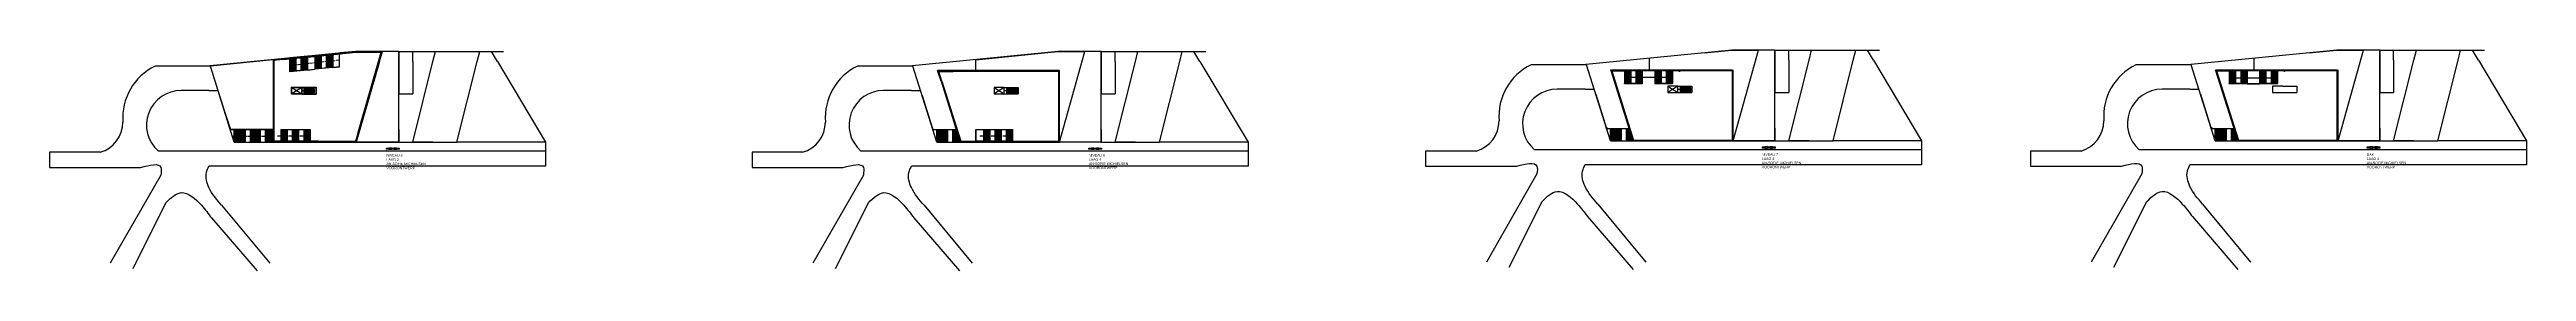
# Model space of a CAD drawing. Header units: millimetres. Extents: x -5657 to 14604, y -1609 to 1885.
# Drawn here: x 4816 to 14604, y 968 to 1843 of the extents above; entities that cross this region are included whole.
import ezdxf

# ---------------------------------------------------------------- set-up
doc = ezdxf.new("R2010")
doc.units = ezdxf.units.MM
doc.linetypes.add('ACAD_ISO02W100', pattern=[15, 12, -3])
for name, color, linetype in [('gelijkvloers', 7, 'Continuous'), ('laag 2.1', 7, 'Continuous'), ('laag 2.2', 7, 'Continuous'), ('laag 3', 7, 'Continuous'), ('laag 4.1', 7, 'Continuous'), ('laag 4.2', 7, 'Continuous')]:
    doc.layers.add(name, color=color, linetype=linetype)
doc.styles.get("Standard").update_dxf_attribs({"font": 'arial.ttf'})

msp = doc.modelspace()

# ---------------------------------------------------------------- hatches: boundary and pattern name
at = {"linetype": 'Continuous', "transparency": 33554539}
h = msp.add_hatch(color=256, dxfattribs=at)
h.dxf.hatch_style = 1
h.paths.add_polyline_path([(6157, 1455), (6147, 1455), (6147, 1450), (6157, 1450)])
h.paths.add_polyline_path([(6177, 1455), (6167, 1455), (6167, 1450), (6177, 1450)])
h.paths.add_polyline_path([(6197, 1455), (6187, 1455), (6187, 1450), (6197, 1450)])
h = msp.add_hatch(color=256, dxfattribs=at)
h.dxf.hatch_style = 1
h.paths.add_polyline_path([(8933, 1455), (8923, 1455), (8923, 1450), (8933, 1450)])
h.paths.add_polyline_path([(8953, 1455), (8943, 1455), (8943, 1450), (8953, 1450)])
h.paths.add_polyline_path([(8973, 1455), (8963, 1455), (8963, 1450), (8973, 1450)])
h = msp.add_hatch(color=256, dxfattribs=at)
h.dxf.hatch_style = 1
h.paths.add_polyline_path([(11595, 1460), (11585, 1460), (11585, 1455), (11595, 1455)])
h.paths.add_polyline_path([(11615, 1460), (11605, 1460), (11605, 1455), (11615, 1455)])
h.paths.add_polyline_path([(11635, 1460), (11625, 1460), (11625, 1455), (11635, 1455)])
h = msp.add_hatch(color=256, dxfattribs=at)
h.dxf.hatch_style = 1
h.paths.add_polyline_path([(13985.1, 1460), (13975.1, 1460), (13975.1, 1455), (13985.1, 1455)])
h.paths.add_polyline_path([(14005.1, 1460), (13995.1, 1460), (13995.1, 1455), (14005.1, 1455)])
h.paths.add_polyline_path([(14025.1, 1460), (14015.1, 1460), (14015.1, 1455), (14025.1, 1455)])
at = {"layer": 'laag 4.1', "linetype": 'Continuous', "transparency": 33554687}
h = msp.add_hatch(color=256, dxfattribs=at)
h.dxf.hatch_style = 1
h.paths.add_polyline_path([(8589, 1673), (8586, 1673), (8586, 1671.8), (8589, 1670)])
at = {"layer": 'laag 4.2', "linetype": 'Continuous', "transparency": 33554687}
h = msp.add_hatch(color=256, dxfattribs=at)
h.dxf.hatch_style = 1
h.paths.add_polyline_path([(10970.2, 1536.7), (10967.2, 1536.7), (10968.2, 1533.7), (10970.2, 1533.7)])
h.paths.add_polyline_path([(11045.5, 1583), (11041.9, 1583), (11073.3, 1483), (11219.6, 1483), (11219.6, 1486.5), (11077, 1486.5), (11075.9, 1486.5)])
h.paths.add_polyline_path([(10989.7, 1760.4), (11219.6, 1760.4), (11219.6, 1763.9), (10988.6, 1763.9), (10984.9, 1763.9), (10985.2, 1762.9), (11041.9, 1583), (11045.5, 1583)])
h.paths.add_polyline_path([(11469.5, 1763.9), (11466, 1763.9), (11219.6, 1763.9), (11219.6, 1760.4), (11466, 1760.4), (11466, 1583), (11469.5, 1583)])
h.paths.add_polyline_path([(11469.5, 1583), (11466, 1583), (11466, 1486.5), (11219.6, 1486.5), (11219.6, 1483), (11466, 1483), (11469.5, 1483)])
h = msp.add_hatch(color=256, dxfattribs=at)
h.dxf.hatch_style = 1
h.paths.add_polyline_path([(13360.3, 1536.7), (13357.3, 1536.7), (13358.3, 1533.7), (13360.3, 1533.7)])
h.paths.add_polyline_path([(13435.6, 1583), (13432, 1583), (13463.4, 1483), (13609.7, 1483), (13609.7, 1486.5), (13467.1, 1486.5), (13466, 1486.5)])
h.paths.add_polyline_path([(13379.8, 1760.4), (13609.7, 1760.4), (13609.7, 1763.9), (13378.7, 1763.9), (13375, 1763.9), (13375.4, 1762.9), (13432, 1583), (13435.6, 1583)])
h.paths.add_polyline_path([(13859.6, 1763.9), (13856.1, 1763.9), (13609.7, 1763.9), (13609.7, 1760.4), (13856.1, 1760.4), (13856.1, 1583), (13859.6, 1583)])
h.paths.add_polyline_path([(13859.6, 1583), (13856.1, 1583), (13856.1, 1486.5), (13609.7, 1486.5), (13609.7, 1483), (13856.1, 1483), (13859.6, 1483)])

# ---------------------------------------------------------------- linework, layer by layer
at = {"linetype": 'Continuous'}
for p, q in [((5451.6, 1780), (5233, 1780)), ((6026, 1838), (5436, 1780)), ((5546, 1478), (5451.6, 1780)), ((6196, 1838), (6026, 1838)), ((6196, 1478), (6196, 1838)), ((6196, 1838), (6610, 1838)), ((6196, 1478), (6196, 1838)), ((6196, 1838), (6196, 1791)), ((6196, 1838), (6196, 1791)), ((6196, 1791), (6196, 1791)), ((6196, 1791), (6196, 1712)), ((6251, 1798), (6251, 1838)), ((6251, 1798), (6251, 1670)), ((6331, 1798), (6341, 1838)), ((6506, 1798), (6516, 1838)), ((6586, 1798), (6562.2, 1838)), ((8227.6, 1780), (8009, 1780)), ((8802, 1838), (8212, 1780)), ((8322, 1478), (8227.6, 1780)), ((8972, 1838), (8802, 1838)), ((8972, 1478), (8972, 1838)), ((8972, 1838), (9386, 1838)), ((8972, 1478), (8972, 1838)), ((8972, 1838), (8972, 1791)), ((8972, 1838), (8972, 1791)), ((8972, 1791), (8972, 1791)), ((8972, 1791), (8972, 1712)), ((9027, 1798), (9027, 1838)), ((9027, 1798), (9027, 1670)), ((9107, 1798), (9117, 1838)), ((9282, 1798), (9292, 1838)), ((9362, 1798), (9338.2, 1838)), ((10889.6, 1785), (10671, 1785)), ((11464, 1843), (10874, 1785)), ((10984, 1483), (10889.6, 1785)), ((11634, 1843), (11464, 1843)), ((11634, 1483), (11634, 1843)), ((11634, 1843), (12048, 1843)), ((11634, 1483), (11634, 1843)), ((11634, 1843), (11634, 1796)), ((11634, 1843), (11634, 1796)), ((11634, 1796), (11634, 1796)), ((11634, 1796), (11634, 1717)), ((11689, 1803), (11689, 1843)), ((11689, 1803), (11689, 1675)), ((11769, 1803), (11779, 1843)), ((11944, 1803), (11954, 1843)), ((12024, 1803), (12000.2, 1843)), ((13279.7, 1785), (13061.1, 1785)), ((13854.1, 1843), (13264.1, 1785)), ((13374.1, 1483), (13279.7, 1785)), ((14024.1, 1843), (13854.1, 1843)), ((14024.1, 1483), (14024.1, 1843)), ((14024.1, 1843), (14438.1, 1843)), ((14024.1, 1483), (14024.1, 1843)), ((14024.1, 1843), (14024.1, 1796)), ((14024.1, 1843), (14024.1, 1796)), ((14024.1, 1796), (14024.1, 1717)), ((14024.1, 1796), (14024.1, 1796)), ((14079.1, 1803), (14079.1, 1843)), ((14079.1, 1803), (14079.1, 1675)), ((14159.1, 1803), (14169.1, 1843)), ((14334.1, 1803), (14344.1, 1843)), ((14414.1, 1803), (14390.4, 1843)), ((5813, 1670), (5813, 1694.6)), ((6196, 1712), (6196, 1670)), ((6196, 1598.7), (6196, 1673.7)), ((6196, 1670), (6251, 1670)), ((8589, 1670), (8589, 1694.6)), ((8972, 1712), (8972, 1670)), ((8972, 1598.7), (8972, 1673.7)), ((8972, 1670), (9027, 1670)), ((11251, 1675), (11251, 1699.6)), ((11634, 1717), (11634, 1675)), ((11634, 1603.7), (11634, 1678.7)), ((11634, 1675), (11689, 1675)), ((14024.1, 1717), (14024.1, 1675)), ((14024.1, 1603.7), (14024.1, 1678.7)), ((14024.1, 1675), (14079.1, 1675)), ((6196, 1528.7), (6196, 1598.7)), ((8972, 1528.7), (8972, 1598.7)), ((11634, 1533.7), (11634, 1603.7)), ((14024.1, 1533.7), (14024.1, 1603.7)), ((5546, 1478), (5639, 1478)), ((5546, 1478), (6196, 1478)), ((5639, 1478), (5717, 1478)), ((5717, 1478), (5737, 1478)), ((5737, 1478), (5813, 1478)), ((5904, 1478), (5796, 1478)), ((5990, 1478), (5904, 1478)), ((6120, 1478), (5990, 1478)), ((6196, 1478), (6120, 1478)), ((6120, 1478), (6120, 1478)), ((6196, 1528.7), (6196, 1478)), ((8322, 1478), (8415, 1478)), ((8415, 1478), (8493, 1478)), ((8493, 1478), (8513, 1478)), ((8513, 1478), (8589, 1478)), ((8680, 1478), (8572, 1478)), ((8896, 1478), (8766, 1478)), ((8972, 1478), (8896, 1478)), ((8896, 1478), (8896, 1478)), ((8972, 1528.7), (8972, 1478)), ((10984, 1483), (11077, 1483)), ((10984, 1483), (11634, 1483)), ((11077, 1483), (11155, 1483)), ((11155, 1483), (11175, 1483)), ((11175, 1483), (11251, 1483)), ((11342, 1483), (11234, 1483)), ((11428, 1483), (11342, 1483)), ((11558, 1483), (11428, 1483)), ((11634, 1483), (11558, 1483)), ((11558, 1483), (11558, 1483)), ((11634, 1533.7), (11634, 1483)), ((13374.1, 1483), (13467.1, 1483)), ((13374.1, 1483), (14024.1, 1483)), ((13467.1, 1483), (13545.1, 1483)), ((13545.1, 1483), (13565.1, 1483)), ((13565.1, 1483), (13641.1, 1483)), ((13732.1, 1483), (13624.1, 1483)), ((13818.1, 1483), (13732.1, 1483)), ((13948.1, 1483), (13818.1, 1483)), ((14024.1, 1483), (13948.1, 1483)), ((13948.1, 1483), (13948.1, 1483)), ((14024.1, 1533.7), (14024.1, 1483)), ((6147, 1450), (6147, 1455)), ((6147, 1455), (6157, 1455)), ((6157, 1450), (6147, 1450)), ((6167, 1455), (6157, 1455)), ((6157, 1455), (6157, 1450)), ((6157, 1455), (6157, 1450)), ((6157, 1450), (6167, 1450)), ((6167, 1450), (6167, 1455)), ((6167, 1455), (6197, 1455)), ((6177, 1450), (6167, 1450)), ((6187, 1455), (6177, 1455)), ((6177, 1455), (6177, 1450)), ((6177, 1450), (6187, 1450)), ((6187, 1450), (6187, 1455)), ((6197, 1450), (6187, 1450)), ((6197, 1455), (6197, 1450)), ((8923, 1450), (8923, 1455)), ((8923, 1455), (8933, 1455)), ((8933, 1450), (8923, 1450)), ((8943, 1455), (8933, 1455)), ((8933, 1455), (8933, 1450)), ((8933, 1455), (8933, 1450)), ((8933, 1450), (8943, 1450)), ((8943, 1450), (8943, 1455)), ((8943, 1455), (8973, 1455)), ((8953, 1450), (8943, 1450)), ((8963, 1455), (8953, 1455)), ((8953, 1455), (8953, 1450)), ((8953, 1450), (8963, 1450)), ((8963, 1450), (8963, 1455)), ((8973, 1450), (8963, 1450)), ((8973, 1455), (8973, 1450)), ((11585, 1455), (11585, 1460)), ((11585, 1460), (11595, 1460)), ((11595, 1455), (11585, 1455)), ((11605, 1460), (11595, 1460)), ((11595, 1460), (11595, 1455)), ((11595, 1460), (11595, 1455)), ((11595, 1455), (11605, 1455)), ((11605, 1455), (11605, 1460)), ((11605, 1460), (11635, 1460)), ((11615, 1455), (11605, 1455)), ((11625, 1460), (11615, 1460)), ((11615, 1460), (11615, 1455)), ((11615, 1455), (11625, 1455)), ((11625, 1455), (11625, 1460)), ((11635, 1455), (11625, 1455)), ((11635, 1460), (11635, 1455)), ((13975.1, 1455), (13975.1, 1460)), ((13975.1, 1460), (13985.1, 1460)), ((13985.1, 1455), (13975.1, 1455)), ((13995.1, 1460), (13985.1, 1460)), ((13985.1, 1460), (13985.1, 1455)), ((13985.1, 1460), (13985.1, 1455)), ((13985.1, 1455), (13995.1, 1455)), ((13995.1, 1455), (13995.1, 1460)), ((13995.1, 1460), (14025.1, 1460)), ((14005.1, 1455), (13995.1, 1455)), ((14015.1, 1460), (14005.1, 1460)), ((14005.1, 1460), (14005.1, 1455)), ((14005.1, 1455), (14015.1, 1455)), ((14015.1, 1455), (14015.1, 1460)), ((14025.1, 1455), (14015.1, 1455)), ((14025.1, 1460), (14025.1, 1455))]:
    msp.add_line(p, q, dxfattribs=at)
for p, q in [((6196, 1478), (6196, 1798)), ((6251, 1478), (6331, 1798)), ((6426, 1478), (6506, 1798)), ((6586, 1798), (6776, 1478)), ((8972, 1478), (8972, 1798)), ((9027, 1478), (9107, 1798)), ((9202, 1478), (9282, 1798)), ((9362, 1798), (9552, 1478)), ((11634, 1483), (11634, 1803)), ((11689, 1483), (11769, 1803)), ((11864, 1483), (11944, 1803)), ((12024, 1803), (12214, 1483)), ((14024.1, 1483), (14024.1, 1803)), ((14079.1, 1483), (14159.1, 1803)), ((14254.1, 1483), (14334.1, 1803)), ((14414.1, 1803), (14604.1, 1483)), ((5446, 1683), (5336, 1683)), ((5446, 1683), (5481.9, 1683)), ((8222, 1683), (8112, 1683)), ((8222, 1683), (8257.9, 1683)), ((10884, 1688), (10774, 1688)), ((10884, 1688), (10919.9, 1688)), ((10926.1, 1668.4), (10944.5, 1609.2)), ((13274.1, 1688), (13164.1, 1688)), ((13274.1, 1688), (13310, 1688)), ((13316.2, 1668.4), (13334.7, 1609.2)), ((5488.1, 1663.4), (5506.5, 1604.2)), ((5506.5, 1604.2), (5529.2, 1531.7)), ((8264.1, 1663.4), (8282.5, 1604.2)), ((8282.5, 1604.2), (8305.2, 1531.7)), ((10944.5, 1609.2), (10967.2, 1536.7)), ((13334.7, 1609.2), (13357.3, 1536.7)), ((5546, 1478), (6196, 1478)), ((6331, 1478), (6251, 1478)), ((6506, 1478), (6426, 1478)), ((6776, 1478), (6426, 1478)), ((6776, 1478), (6776, 1443)), ((9107, 1478), (9027, 1478)), ((9282, 1478), (9202, 1478)), ((9552, 1478), (9202, 1478)), ((9552, 1478), (9552, 1443)), ((10984, 1483), (11634, 1483)), ((11769, 1483), (11689, 1483)), ((11944, 1483), (11864, 1483)), ((12214, 1483), (11864, 1483)), ((12214, 1483), (12214, 1448)), ((13374.1, 1483), (14024.1, 1483)), ((14159.1, 1483), (14079.1, 1483)), ((14334.1, 1483), (14254.1, 1483)), ((14604.1, 1483), (14254.1, 1483)), ((14604.1, 1483), (14604.1, 1448)), ((5016, 1438), (4816, 1438)), ((4816, 1438), (4816, 1378)), ((4816, 1378), (5176, 1378)), ((5446, 1443), (5246, 1443)), ((6776, 1443), (5446, 1443)), ((6776, 1383), (5446, 1383)), ((6776, 1443), (6776, 1383)), ((7792, 1438), (7592, 1438)), ((7592, 1438), (7592, 1378)), ((7592, 1378), (7952, 1378)), ((8222, 1443), (8022, 1443)), ((9552, 1443), (8222, 1443)), ((9552, 1383), (8222, 1383)), ((9552, 1443), (9552, 1383)), ((10454, 1443), (10254, 1443)), ((10254, 1443), (10254, 1383)), ((10254, 1383), (10614, 1383)), ((10884, 1448), (10684, 1448)), ((12214, 1448), (10884, 1448)), ((12214, 1388), (10884, 1388)), ((12214, 1448), (12214, 1388)), ((12844.1, 1443), (12644.1, 1443)), ((12644.1, 1443), (12644.1, 1383)), ((12644.1, 1383), (13004.1, 1383)), ((13274.1, 1448), (13074.1, 1448)), ((14604.1, 1448), (13274.1, 1448)), ((14604.1, 1388), (13274.1, 1388)), ((14604.1, 1448), (14604.1, 1388)), ((5256, 1348), (5056, 998)), ((8032, 1348), (7832, 998)), ((10694, 1353), (10494, 1003)), ((13084.1, 1353), (12884.1, 1003)), ((5146, 978), (5276, 1238)), ((5456, 1178), (5636, 968)), ((5496, 1228), (5686, 998)), ((7922, 978), (8052, 1238)), ((8232, 1178), (8412, 968)), ((8272, 1228), (8462, 998)), ((10584, 983), (10714, 1243)), ((10894, 1183), (11074, 973)), ((10934, 1233), (11124, 1003)), ((12974.1, 983), (13104.1, 1243)), ((13284.1, 1183), (13464.1, 973)), ((13324.1, 1233), (13514.1, 1003))]:
    msp.add_line(p, q)
for centre in [(5333.1, 1575.4), (8109.1, 1575.4), (10771.1, 1580.4), (13161.2, 1580.4)]:
    msp.add_arc(centre, 227.8, 116.06829, 184.38637, dxfattribs=at)
for centre, radius, start, end in [((5336, 1546.1), 136.9, 90, 228.88791), ((8112, 1546.1), 136.9, 90, 228.88791), ((10774, 1551.1), 136.9, 90, 228.88791), ((13164.1, 1551.1), 136.9, 90, 228.88791), ((4981, 1558), 125, 286.2602, 0), ((7757, 1558), 125, 286.2602, 0), ((10419, 1563), 125, 286.2602, 0), ((12809.1, 1563), 125, 286.2602, 0)]:
    msp.add_arc(centre, radius, start, end)
for points in [[(5176, 1378), (5256, 1378), (5256, 1348)], [(5496, 1228), (5446, 1298), (5436, 1358), (5446, 1383)], [(7952, 1378), (8032, 1378), (8032, 1348)], [(8272, 1228), (8222, 1298), (8212, 1358), (8222, 1383)], [(10614, 1383), (10694, 1383), (10694, 1353)], [(10934, 1233), (10884, 1303), (10874, 1363), (10884, 1388)], [(13004.1, 1383), (13084.1, 1383), (13084.1, 1353)], [(13324.1, 1233), (13274.1, 1303), (13264.1, 1363), (13274.1, 1388)], [(5276, 1238), (5336, 1278), (5416, 1228), (5456, 1178)], [(8052, 1238), (8112, 1278), (8192, 1228), (8232, 1178)], [(10714, 1243), (10774, 1283), (10854, 1233), (10894, 1183)], [(13104.1, 1243), (13164.1, 1283), (13244.1, 1233), (13284.1, 1183)]]:
    msp.add_spline(points, degree=3)
at = {"layer": 'gelijkvloers', "linetype": 'Continuous'}
for p, q in [((5858.6, 1681.5), (5813, 1681.5)), ((5822.6, 1669.8), (5822.6, 1694.4)), ((5863.5, 1688.6), (5822.6, 1688.6)), ((5822.6, 1675.2), (5863.5, 1675.2)), ((5825, 1669.8), (5825, 1694.4)), ((5827.4, 1669.8), (5827.4, 1694.4)), ((5829.8, 1669.8), (5829.8, 1694.4)), ((5832.2, 1669.8), (5832.2, 1694.4)), ((5834.6, 1669.8), (5834.6, 1694.4)), ((5837, 1669.8), (5837, 1694.4)), ((5839.4, 1669.8), (5839.4, 1694.4)), ((5841.8, 1669.8), (5841.8, 1694.4)), ((5844.2, 1669.8), (5844.2, 1694.4)), ((5846.6, 1669.8), (5846.6, 1694.4)), ((5849, 1669.8), (5849, 1694.4)), ((5851.4, 1669.8), (5851.4, 1694.4)), ((5853.8, 1669.8), (5853.8, 1694.4)), ((5856.2, 1669.8), (5856.2, 1694.4)), ((5858.6, 1669.8), (5858.6, 1694.4)), ((5863.5, 1675.2), (5863.5, 1688.6)), ((8635.6, 1681.5), (8590, 1681.5)), ((8599.6, 1669.8), (8599.6, 1694.4)), ((8640.5, 1688.6), (8599.6, 1688.6)), ((8599.6, 1675.2), (8640.5, 1675.2)), ((8602, 1669.8), (8602, 1694.4)), ((8604.4, 1669.8), (8604.4, 1694.4)), ((8606.8, 1669.8), (8606.8, 1694.4)), ((8609.2, 1669.8), (8609.2, 1694.4)), ((8611.6, 1669.8), (8611.6, 1694.4)), ((8614, 1669.8), (8614, 1694.4)), ((8616.4, 1669.8), (8616.4, 1694.4)), ((8618.8, 1669.8), (8618.8, 1694.4)), ((8621.2, 1669.8), (8621.2, 1694.4)), ((8623.6, 1669.8), (8623.6, 1694.4)), ((8626, 1669.8), (8626, 1694.4)), ((8628.4, 1669.8), (8628.4, 1694.4)), ((8630.8, 1669.8), (8630.8, 1694.4)), ((8633.2, 1669.8), (8633.2, 1694.4)), ((8635.6, 1669.8), (8635.6, 1694.4)), ((8640.5, 1675.2), (8640.5, 1688.6)), ((11297.6, 1686.5), (11252, 1686.5)), ((11261.6, 1674.8), (11261.6, 1699.4)), ((11302.5, 1693.6), (11261.6, 1693.6)), ((11261.6, 1680.2), (11302.5, 1680.2)), ((11264, 1674.8), (11264, 1699.4)), ((11266.4, 1674.8), (11266.4, 1699.4)), ((11268.8, 1674.8), (11268.8, 1699.4)), ((11271.2, 1674.8), (11271.2, 1699.4)), ((11273.6, 1674.8), (11273.6, 1699.4)), ((11276, 1674.8), (11276, 1699.4)), ((11278.4, 1674.8), (11278.4, 1699.4)), ((11280.8, 1674.8), (11280.8, 1699.4)), ((11283.2, 1674.8), (11283.2, 1699.4)), ((11285.6, 1674.8), (11285.6, 1699.4)), ((11288, 1674.8), (11288, 1699.4)), ((11290.4, 1674.8), (11290.4, 1699.4)), ((11292.8, 1674.8), (11292.8, 1699.4)), ((11295.2, 1674.8), (11295.2, 1699.4)), ((11297.6, 1674.8), (11297.6, 1699.4)), ((11302.5, 1680.2), (11302.5, 1693.6)), ((5546, 1478), (5546, 1528)), ((5550, 1478), (5550, 1528)), ((5554, 1478), (5554, 1528)), ((5558, 1478), (5558, 1528)), ((5562, 1478), (5562, 1528)), ((5566, 1478), (5566, 1528)), ((5570, 1478), (5570, 1528)), ((5574, 1478), (5574, 1528)), ((5578, 1478), (5578, 1528)), ((5582, 1478), (5582, 1528)), ((5586, 1478), (5586, 1528)), ((5590, 1478), (5590, 1528)), ((5610, 1478), (5610, 1528)), ((5614, 1478), (5614, 1528)), ((5618, 1478), (5618, 1528)), ((5622, 1478), (5622, 1528)), ((5626, 1478), (5626, 1528)), ((5626, 1478), (5626, 1528)), ((5630, 1478), (5630, 1528)), ((5634, 1478), (5634, 1528)), ((5638, 1478), (5638, 1528)), ((5642, 1478), (5642, 1528)), ((5646, 1478), (5646, 1528)), ((5650, 1478), (5650, 1528)), ((5670, 1478), (5670, 1528)), ((5670, 1528), (5700.4, 1528)), ((5674, 1478), (5674, 1528)), ((5678, 1478), (5678, 1528)), ((5682, 1478), (5682, 1528)), ((5686, 1478), (5686, 1528)), ((5690, 1478), (5690, 1528)), ((5694, 1478), (5694, 1528)), ((5694, 1478), (5694, 1528)), ((5698, 1478), (5698, 1528)), ((5698, 1478), (5698, 1528)), ((8322, 1478), (8322, 1528)), ((8326, 1478), (8326, 1528)), ((8330, 1478), (8330, 1528)), ((8334, 1478), (8334, 1528)), ((8338, 1478), (8338, 1528)), ((8342, 1478), (8342, 1528)), ((8346, 1478), (8346, 1528)), ((8350, 1478), (8350, 1528)), ((8354, 1478), (8354, 1528)), ((8358, 1478), (8358, 1528)), ((8362, 1478), (8362, 1528)), ((8366, 1478), (8366, 1528)), ((8386, 1478), (8386, 1528)), ((8390, 1478), (8390, 1528)), ((8394, 1478), (8394, 1528)), ((8398, 1478), (8398, 1528)), ((8402, 1478), (8402, 1519.3)), ((8402, 1478), (8402, 1519.3)), ((8406, 1478), (8406, 1506.6)), ((8410, 1478), (8410, 1493.9)), ((10984, 1483), (10984, 1533)), ((10988, 1483), (10988, 1533)), ((10992, 1483), (10992, 1533)), ((10996, 1483), (10996, 1533)), ((11000, 1483), (11000, 1533)), ((11004, 1483), (11004, 1533)), ((11008, 1483), (11008, 1533)), ((11012, 1483), (11012, 1533)), ((11016, 1483), (11016, 1533)), ((11020, 1483), (11020, 1533)), ((11024, 1483), (11024, 1533)), ((11028, 1483), (11028, 1533)), ((11048, 1483), (11048, 1533)), ((11052, 1483), (11052, 1533)), ((11056, 1483), (11056, 1533)), ((11060, 1483), (11060, 1533)), ((11064, 1483), (11064, 1524.3)), ((11064, 1483), (11064, 1524.3)), ((11068, 1483), (11068, 1511.6)), ((11072, 1483), (11072, 1498.9)), ((13374.1, 1483), (13374.1, 1533)), ((13378.1, 1483), (13378.1, 1533)), ((13382.1, 1483), (13382.1, 1533)), ((13386.1, 1483), (13386.1, 1533)), ((13390.1, 1483), (13390.1, 1533)), ((13394.1, 1483), (13394.1, 1533)), ((13398.1, 1483), (13398.1, 1533)), ((13402.1, 1483), (13402.1, 1533)), ((13406.1, 1483), (13406.1, 1533)), ((13410.1, 1483), (13410.1, 1533)), ((13414.1, 1483), (13414.1, 1533)), ((13418.1, 1483), (13418.1, 1533)), ((13438.1, 1483), (13438.1, 1533)), ((13442.1, 1483), (13442.1, 1533)), ((13446.1, 1483), (13446.1, 1533)), ((13450.1, 1483), (13450.1, 1533)), ((13454.1, 1483), (13454.1, 1524.3)), ((13454.1, 1483), (13454.1, 1524.3)), ((13458.1, 1483), (13458.1, 1511.6)), ((13462.1, 1483), (13462.1, 1498.9))]:
    msp.add_line(p, q, dxfattribs=at)
at = {"layer": 'gelijkvloers', "linetype": 'ACAD_ISO02W100'}
for p, q in [((5539.9, 1502), (5650, 1502)), ((5644.5, 1504.5), (5650, 1502)), ((5650, 1502), (5644.6, 1499.5)), ((5653, 1502), (5700.4, 1502))]:
    msp.add_line(p, q, dxfattribs=at)
at = {"layer": 'laag 2.1', "linetype": 'Continuous'}
for p, q in [((5971.5, 1832.5), (5451.6, 1780)), ((5530.4, 1528), (5451.6, 1780)), ((5971.5, 1829), (5971.5, 1832.5)), ((5772, 1694.6), (5772, 1695.6)), ((5773, 1695.6), (5772, 1695.6)), ((5772, 1670), (5772, 1669)), ((5773, 1669), (5772, 1669)), ((5822.6, 1675.2), (5823.6, 1677.5)), ((5823.6, 1677.5), (5822.6, 1675.2)), ((5822.6, 1675.2), (5823.8, 1673.5)), ((5868, 1695.6), (5869, 1695.6)), ((5868, 1669), (5869, 1669)), ((5869, 1694.6), (5869, 1695.6)), ((8599.6, 1675.2), (8600.6, 1677.5)), ((8600.6, 1677.5), (8599.6, 1675.2)), ((8599.6, 1675.2), (8600.8, 1673.5)), ((11261.6, 1680.2), (11262.6, 1682.5)), ((11262.6, 1682.5), (11261.6, 1680.2)), ((11261.6, 1680.2), (11262.8, 1678.5)), ((5700.4, 1528), (5530.4, 1528))]:
    msp.add_line(p, q, dxfattribs=at)
at = {"layer": 'laag 2.2', "linetype": 'Continuous'}
for p, q in [((5707, 1805.9), (5451.6, 1780)), ((5707, 1805.9), (5451.6, 1780)), ((5765.2, 1757.8), (5765.2, 1807.8)), ((5835.2, 1764.6), (5765.2, 1757.8)), ((5835.3, 1763.6), (5765.3, 1756.8)), ((5767.7, 1758), (5767.7, 1808.1)), ((5770.2, 1758.2), (5770.2, 1808.3)), ((5772.7, 1758.5), (5772.7, 1808.6)), ((5775.2, 1758.7), (5775.2, 1808.8)), ((5777.7, 1759), (5777.7, 1809.1)), ((5780.2, 1759.2), (5780.2, 1809.3)), ((5782.7, 1759.5), (5782.7, 1809.6)), ((5785.2, 1759.7), (5785.2, 1809.8)), ((5787.7, 1760), (5787.7, 1810.1)), ((5790.2, 1762.2), (5790.2, 1810.4)), ((5790.2, 1760.2), (5790.2, 1810.4)), ((5810.2, 1762.2), (5810.2, 1812.4)), ((5812.7, 1762.4), (5812.7, 1812.6)), ((5815.2, 1762.7), (5815.2, 1812.9)), ((5817.7, 1762.9), (5817.7, 1813.1)), ((5820.2, 1763.2), (5820.2, 1813.4)), ((5822.7, 1763.4), (5822.7, 1813.6)), ((5825.2, 1763.6), (5825.2, 1813.9)), ((5827.7, 1763.9), (5827.7, 1814.1)), ((5830.2, 1764.1), (5830.2, 1814.4)), ((5832.7, 1764.4), (5832.7, 1814.7)), ((5835.2, 1767.2), (5835.2, 1815.1)), ((5835.2, 1815.1), (5835.2, 1765.1)), ((5835.2, 1815.1), (5835.2, 1764.9)), ((5835.2, 1814.9), (5835.2, 1764.9)), ((5835.2, 1764.6), (5835.2, 1814.9)), ((5835.2, 1764.6), (5865.1, 1768)), ((5835.3, 1763.6), (5865.2, 1767)), ((5865.1, 1768), (5865.1, 1818.1)), ((5879.1, 1769.4), (5865.1, 1768)), ((5879.2, 1768.4), (5865.2, 1767)), ((5867.6, 1768.3), (5867.6, 1818.3)), ((5870.1, 1768.5), (5870.1, 1818.6)), ((5872.6, 1768.8), (5872.6, 1818.8)), ((5875.1, 1769), (5875.1, 1819.1)), ((5877.6, 1769.2), (5877.6, 1819.3)), ((5935.1, 1774.9), (5879.1, 1769.4)), ((5935.2, 1773.9), (5879.2, 1768.4)), ((5880.1, 1769.5), (5880.1, 1819.6)), ((5882.6, 1769.7), (5882.6, 1819.8)), ((5885.1, 1770), (5885.1, 1820.1)), ((5887.6, 1770.2), (5887.6, 1820.4)), ((5890.1, 1772.4), (5890.1, 1820.6)), ((5890.1, 1770.5), (5890.1, 1820.6)), ((5910.1, 1772.4), (5910.1, 1822.6)), ((5912.6, 1772.7), (5912.6, 1822.9)), ((5915.1, 1772.9), (5915.1, 1823.1)), ((5917.6, 1773.2), (5917.6, 1823.4)), ((5920.1, 1773.4), (5920.1, 1823.6)), ((5922.6, 1773.7), (5922.6, 1823.9)), ((5925.1, 1773.9), (5925.1, 1824.2)), ((5927.6, 1774.1), (5927.6, 1824.4)), ((5930.1, 1774.4), (5930.1, 1824.7)), ((5932.6, 1774.6), (5932.6, 1824.9)), ((5935.1, 1777.4), (5935.1, 1825.3)), ((5935.1, 1825.3), (5935.1, 1775.3)), ((5935.1, 1825.3), (5935.1, 1775.2)), ((5935.1, 1825.2), (5935.1, 1775.2)), ((5935.1, 1774.9), (5935.1, 1825.2)), ((5935.1, 1774.9), (5961.5, 1777.7)), ((5935.2, 1773.9), (5961.5, 1776.8)), ((5765.3, 1756.8), (5765.2, 1757.8)), ((5772, 1670), (5772, 1694.6)), ((5773, 1695.6), (5813, 1695.6)), ((5773, 1694.6), (5813, 1694.6)), ((5773, 1670), (5773, 1694.6)), ((5773, 1694.6), (5813, 1670)), ((5813, 1694.6), (5773, 1670)), ((5813, 1670), (5773, 1670)), ((5813, 1669), (5773, 1669)), ((5813, 1695.6), (5868, 1695.6)), ((5813, 1694.6), (5813, 1670)), ((5813, 1670), (5813, 1694.6)), ((5813, 1694.6), (5868, 1694.6)), ((5813, 1670), (5868, 1670)), ((5813, 1669), (5868, 1669)), ((5868, 1694.6), (5868, 1670)), ((5869, 1694.6), (5869, 1670)), ((5869, 1670), (5869, 1669)), ((6196, 1478), (6426, 1478))]:
    msp.add_line(p, q, dxfattribs=at)
at = {"layer": 'laag 2.2', "linetype": 'ACAD_ISO02W100'}
for p, q in [((5773.4, 1782.7), (5775.1, 1784.5)), ((5775.1, 1784.5), (5773.4, 1782.7)), ((5776.9, 1783), (5773.4, 1782.7)), ((5773.4, 1782.7), (5775.5, 1781)), ((5960, 1802.8), (5776.9, 1783))]:
    msp.add_line(p, q, dxfattribs=at)
at = {"layer": 'laag 3', "linetype": 'Continuous'}
for p, q in [((5700.4, 1478), (5700.4, 1806)), ((5737.5, 1805.4), (5700.4, 1801.5)), ((5703.9, 1478), (5703.9, 1806)), ((5737, 1808.9), (5965, 1832)), ((5737.5, 1805.4), (5835, 1815.3)), ((5835, 1818.8), (5767, 1811.9)), ((5781.6, 1813.4), (6026, 1838)), ((5835, 1815.3), (5836, 1815.3)), ((5836, 1815.3), (6026, 1834.5)), ((5836, 1815.4), (5965.4, 1828.5)), ((5836, 1815.3), (5836, 1815.4)), ((5961.5, 1776.8), (5961.5, 1828)), ((6026, 1838), (5965, 1832)), ((6026.3, 1834.5), (5965.3, 1828.5)), ((6131.5, 1838), (6026, 1838)), ((6126.9, 1834.5), (6026, 1834.5)), ((6026, 1834.5), (6130.5, 1834.5)), ((6120, 1798), (6028, 1478)), ((6033.8, 1512), (6126.9, 1834.5)), ((6120, 1798), (6131.5, 1838)), ((8476.4, 1805.1), (8747.5, 1832.5)), ((8476.4, 1762.4), (8476.4, 1805.1)), ((8747.5, 1832.5), (8802, 1838)), ((8802, 1838), (8907.5, 1838)), ((8807.5, 1478), (8907.5, 1838)), ((11138.4, 1767.4), (11138.4, 1810.1)), ((11355, 1832), (11409.5, 1837.5)), ((11409.5, 1837.5), (11464, 1843)), ((11464, 1843), (11569.5, 1843)), ((11469.5, 1483), (11569.5, 1843)), ((13528.5, 1767.4), (13528.5, 1810.1)), ((13745.1, 1832), (13799.6, 1837.5)), ((13799.6, 1837.5), (13854.1, 1843)), ((13854.1, 1843), (13959.6, 1843)), ((13859.6, 1483), (13959.6, 1843)), ((6078.7, 1667), (6082.3, 1667)), ((6079.6, 1670), (6083.2, 1670)), ((5530.4, 1528), (5700.4, 1528)), ((5700.4, 1528), (5700.4, 1478)), ((5737.5, 1481.5), (5700.4, 1481.5)), ((5730.4, 1528), (5730.4, 1481.5)), ((5730.4, 1528), (5732.9, 1528)), ((5732.9, 1528), (5732.9, 1481.5)), ((5732.9, 1528), (5845.4, 1528)), ((5734, 1478), (5737, 1478)), ((5735.4, 1528), (5735.4, 1481.5)), ((6028, 1478), (5737, 1478)), ((5767, 1481.5), (5737.5, 1481.5)), ((5737.9, 1528), (5737.9, 1481.5)), ((5740.4, 1528), (5740.4, 1481.5)), ((5742.9, 1528), (5742.9, 1481.5)), ((5745.4, 1528), (5745.4, 1481.5)), ((5747.9, 1528), (5747.9, 1481.5)), ((5750.4, 1528), (5750.4, 1481.5)), ((5752.9, 1528), (5752.9, 1481.5)), ((5755.4, 1528), (5755.4, 1481.5)), ((5879.4, 1481.5), (5767, 1481.5)), ((5879.4, 1478), (5767, 1478)), ((5775.4, 1528), (5775.4, 1481.5)), ((5775.4, 1528), (5775.4, 1481.5)), ((5777.9, 1528), (5777.9, 1481.5)), ((5780.4, 1528), (5780.4, 1481.5)), ((5782.9, 1528), (5782.9, 1481.5)), ((5785.4, 1528), (5785.4, 1481.5)), ((5787, 1481.5), (5879.4, 1481.5)), ((5787, 1478), (6028, 1478)), ((5787.9, 1528), (5787.9, 1481.5)), ((5790.4, 1528), (5790.4, 1481.5)), ((5792.9, 1528), (5792.9, 1481.5)), ((5795.4, 1528), (5795.4, 1481.5)), ((5797.9, 1528), (5797.9, 1481.5)), ((5800.4, 1528), (5800.4, 1481.5)), ((5820.4, 1528), (5820.4, 1481.5)), ((5820.4, 1528), (5820.4, 1481.5)), ((5822.9, 1528), (5822.9, 1481.5)), ((5825.4, 1528), (5825.4, 1481.5)), ((5827.9, 1528), (5827.9, 1481.5)), ((5830.4, 1528), (5830.4, 1481.5)), ((5832.9, 1528), (5832.9, 1481.5)), ((5835.4, 1528), (5835.4, 1481.5)), ((5837.9, 1528), (5837.9, 1481.5)), ((5840.4, 1528), (5840.4, 1481.5)), ((5842.9, 1528), (5842.9, 1481.5)), ((5845.4, 1528), (5845.4, 1481.5)), ((5880.4, 1481.5), (5925.4, 1481.5)), ((5926.4, 1481.5), (6025.4, 1481.5)), ((6033.8, 1511), (6025.4, 1481.5)), ((6033.8, 1512), (6034.1, 1512)), ((6033.8, 1512), (6037.8, 1512)), ((8306.4, 1528), (8399.3, 1528)), ((8476.4, 1528), (8476.4, 1478)), ((8506.4, 1528), (8506.4, 1481.5)), ((8506.4, 1528), (8508.9, 1528)), ((8508.9, 1528), (8508.9, 1481.5)), ((8508.9, 1528), (8621.4, 1528)), ((8510, 1478), (8513, 1478)), ((8511.4, 1528), (8511.4, 1481.5)), ((8513.9, 1528), (8513.9, 1481.5)), ((8516.4, 1528), (8516.4, 1481.5)), ((8518.9, 1528), (8518.9, 1481.5)), ((8521.4, 1528), (8521.4, 1481.5)), ((8523.9, 1528), (8523.9, 1481.5)), ((8526.4, 1528), (8526.4, 1481.5)), ((8528.9, 1528), (8528.9, 1481.5)), ((8531.4, 1528), (8531.4, 1481.5)), ((8551.4, 1528), (8551.4, 1481.5)), ((8551.4, 1528), (8551.4, 1481.5)), ((8553.9, 1528), (8553.9, 1481.5)), ((8556.4, 1528), (8556.4, 1481.5)), ((8558.9, 1528), (8558.9, 1481.5)), ((8561.4, 1528), (8561.4, 1481.5)), ((8563.9, 1528), (8563.9, 1481.5)), ((8566.4, 1528), (8566.4, 1481.5)), ((8568.9, 1528), (8568.9, 1481.5)), ((8571.4, 1528), (8571.4, 1481.5)), ((8573.9, 1528), (8573.9, 1481.5)), ((8576.4, 1528), (8576.4, 1481.5)), ((8596.4, 1528), (8596.4, 1481.5)), ((8596.4, 1528), (8596.4, 1481.5)), ((8598.9, 1528), (8598.9, 1481.5)), ((8601.4, 1528), (8601.4, 1481.5)), ((8603.9, 1528), (8603.9, 1481.5)), ((8606.4, 1528), (8606.4, 1481.5)), ((8608.9, 1528), (8608.9, 1481.5)), ((8611.4, 1528), (8611.4, 1481.5)), ((8613.9, 1528), (8613.9, 1481.5)), ((8616.4, 1528), (8616.4, 1481.5)), ((8618.9, 1528), (8618.9, 1481.5)), ((8621.4, 1528), (8621.4, 1481.5)), ((10968.4, 1533), (11061.3, 1533)), ((13358.5, 1533), (13451.4, 1533))]:
    msp.add_line(p, q, dxfattribs=at)
at = {"layer": 'laag 3', "linetype": 'ACAD_ISO02W100'}
for p, q in [((5716.7, 1503.4), (5845.4, 1503.4)), ((5845.4, 1503.4), (5843.4, 1504.9)), ((5843.4, 1504.9), (5845.4, 1503.4)), ((5845.4, 1503.4), (5843.4, 1501.9)), ((8492.7, 1503.4), (8621.4, 1503.4)), ((8621.4, 1503.4), (8619.4, 1504.9)), ((8619.4, 1504.9), (8621.4, 1503.4)), ((8621.4, 1503.4), (8619.4, 1501.9))]:
    msp.add_line(p, q, dxfattribs=at)
at = {"layer": 'laag 4.1', "linetype": 'Continuous'}
for p, q in [((8326.6, 1762.4), (8325.5, 1762.4)), ((8326.6, 1758.9), (8325.5, 1762.4)), ((8325.5, 1762.4), (8325.5, 1759.4)), ((8328.5, 1762.4), (8325.5, 1762.4)), ((8326.6, 1762.4), (8376.6, 1762.4)), ((8804, 1762.4), (8326.6, 1762.4)), ((8328.5, 1759.4), (8328.5, 1762.4)), ((8804, 1762.4), (8807.5, 1762.4)), ((8807.5, 1762.4), (8804, 1762.4)), ((8804, 1762.4), (8804, 1758.9)), ((8807.5, 1758.9), (8807.5, 1762.4)), ((8807.5, 1758.9), (8807.5, 1762.4)), ((10988.6, 1763.9), (10984.9, 1763.9)), ((10985.2, 1762.9), (10984.9, 1763.9)), ((11466, 1763.9), (11469.5, 1763.9)), ((13378.7, 1763.9), (13375, 1763.9)), ((13375.4, 1762.9), (13375, 1763.9)), ((13856.1, 1763.9), (13859.6, 1763.9)), ((8325.5, 1759.4), (8328.5, 1759.4)), ((8339, 1719.4), (8326.6, 1758.9)), ((8804, 1758.9), (8330.3, 1758.9)), ((8330.3, 1758.9), (8376.6, 1758.9)), ((8342.4, 1720.5), (8330.3, 1758.9)), ((8339, 1719.4), (8415, 1478)), ((8342.4, 1720.5), (8417.6, 1481.5)), ((8376.6, 1758.9), (8386.6, 1758.9)), ((8549, 1694.6), (8549, 1670)), ((8589, 1694.6), (8549, 1694.6)), ((8549, 1694.6), (8589, 1670)), ((8589, 1694.6), (8549, 1670)), ((8549, 1670), (8589, 1670)), ((8589, 1670), (8589, 1694.6)), ((8589, 1670), (8589, 1694.6)), ((8589, 1694.6), (8644, 1694.6)), ((8589, 1670), (8644, 1670)), ((8644, 1694.6), (8644, 1670)), ((8804, 1719.4), (8804, 1758.9)), ((8804, 1758.9), (8807.5, 1758.9)), ((8804, 1481.5), (8804, 1719.4)), ((8807.5, 1719.4), (8807.5, 1758.9)), ((8807.5, 1478), (8807.5, 1719.4)), ((8396.4, 1537.2), (8400, 1537.2)), ((8397.3, 1534.2), (8396.4, 1537.2)), ((8401, 1534.2), (8397.3, 1534.2)), ((8400, 1537.2), (8401, 1534.2)), ((8415, 1478), (8804, 1478)), ((8417.6, 1481.5), (8542, 1481.5)), ((8476.4, 1481.5), (8476.4, 1528)), ((8476.4, 1528), (8621.4, 1528)), ((8621.4, 1481.5), (8476.4, 1481.5)), ((8543, 1481.5), (8655.4, 1481.5)), ((8543, 1481.5), (8655.4, 1481.5)), ((8543, 1478), (8655.4, 1478)), ((8621.4, 1528), (8621.4, 1481.5)), ((8656.4, 1481.5), (8804, 1481.5)), ((8804, 1481.5), (8804, 1478)), ((8807.5, 1481.5), (8804, 1481.5)), ((8804, 1478), (8807.5, 1478)), ((8804, 1478), (8807.5, 1478)), ((8807.5, 1478), (8807.5, 1481.5)), ((8972, 1478), (9202, 1478)), ((11077, 1483), (11073.3, 1483)), ((11077, 1486.5), (11075.9, 1486.5)), ((11469.5, 1483), (11466, 1483)), ((13467.1, 1483), (13463.4, 1483)), ((13467.1, 1486.5), (13466, 1486.5)), ((13859.6, 1483), (13856.1, 1483))]:
    msp.add_line(p, q, dxfattribs=at)
at = {"layer": 'laag 4.2', "linetype": 'Continuous'}
for p, q in [((10985.2, 1762.9), (11073.3, 1483)), ((11466, 1763.9), (10988.6, 1763.9)), ((11469.5, 1483), (11469.5, 1763.9)), ((13375.4, 1762.9), (13463.4, 1483)), ((13856.1, 1763.9), (13378.7, 1763.9)), ((13859.6, 1483), (13859.6, 1763.9)), ((10989.7, 1760.4), (11075.9, 1486.5)), ((11466, 1760.4), (10989.7, 1760.4)), ((10989.7, 1760.4), (11039.7, 1760.4)), ((11039.7, 1760.4), (11039.7, 1710.4)), ((11039.7, 1734.6), (11041.5, 1736.3)), ((11041.5, 1736.3), (11039.7, 1734.6)), ((11229.7, 1734.6), (11039.7, 1734.6)), ((11039.7, 1734.6), (11041.6, 1732.9)), ((11039.7, 1709.4), (11039.7, 1710.4)), ((11109.7, 1710.4), (11039.7, 1710.4)), ((11109.7, 1709.4), (11039.7, 1709.4)), ((11042.2, 1760.4), (11042.2, 1710.4)), ((11044.7, 1760.4), (11044.7, 1710.4)), ((11047.2, 1760.4), (11047.2, 1710.4)), ((11049.7, 1760.4), (11049.7, 1710.4)), ((11052.2, 1760.4), (11052.2, 1710.4)), ((11054.7, 1760.4), (11054.7, 1710.4)), ((11057.2, 1760.4), (11057.2, 1710.4)), ((11059.7, 1760.4), (11059.7, 1710.4)), ((11062.2, 1760.4), (11062.2, 1710.4)), ((11064.7, 1760.4), (11064.7, 1710.4)), ((11084.7, 1760.4), (11084.7, 1710.4)), ((11084.7, 1760.4), (11084.7, 1710.4)), ((11087.2, 1760.4), (11087.2, 1710.4)), ((11089.7, 1760.4), (11089.7, 1710.4)), ((11092.2, 1760.4), (11092.2, 1710.4)), ((11094.7, 1760.4), (11094.7, 1710.4)), ((11097.2, 1760.4), (11097.2, 1710.4)), ((11099.7, 1760.4), (11099.7, 1710.4)), ((11102.2, 1760.4), (11102.2, 1710.4)), ((11104.7, 1760.4), (11104.7, 1710.4)), ((11107.2, 1760.4), (11107.2, 1710.4)), ((11109.7, 1760.4), (11109.7, 1710.4)), ((11109.7, 1710.4), (11109.7, 1709.4)), ((11159.7, 1760.4), (11159.7, 1710.4)), ((11159.7, 1760.4), (11159.7, 1710.4)), ((11159.7, 1760.4), (11159.7, 1710.4)), ((11229.7, 1710.4), (11159.7, 1710.4)), ((11159.7, 1710.4), (11159.7, 1709.4)), ((11229.7, 1709.4), (11159.7, 1709.4)), ((11162.2, 1760.4), (11162.2, 1710.4)), ((11164.7, 1760.4), (11164.7, 1710.4)), ((11167.2, 1760.4), (11167.2, 1710.4)), ((11169.7, 1760.4), (11169.7, 1710.4)), ((11172.2, 1760.4), (11172.2, 1710.4)), ((11174.7, 1760.4), (11174.7, 1710.4)), ((11177.2, 1760.4), (11177.2, 1710.4)), ((11179.7, 1760.4), (11179.7, 1710.4)), ((11182.2, 1760.4), (11182.2, 1710.4)), ((11184.7, 1760.4), (11184.7, 1710.4)), ((11204.7, 1760.4), (11204.7, 1710.4)), ((11204.7, 1760.4), (11204.7, 1710.4)), ((11204.7, 1760.4), (11204.7, 1710.4)), ((11204.7, 1760.4), (11204.7, 1710.4)), ((11207.2, 1760.4), (11207.2, 1710.4)), ((11209.7, 1760.4), (11209.7, 1710.4)), ((11211, 1699.6), (11211, 1675)), ((11251, 1699.6), (11211, 1699.6)), ((11211, 1699.6), (11251, 1675)), ((11251, 1699.6), (11211, 1675)), ((11211, 1675), (11251, 1675)), ((11212.2, 1760.4), (11212.2, 1710.4)), ((11214.7, 1760.4), (11214.7, 1710.4)), ((11217.2, 1760.4), (11217.2, 1710.4)), ((11219.7, 1760.4), (11219.7, 1710.4)), ((11222.2, 1760.4), (11222.2, 1710.4)), ((11224.7, 1760.4), (11224.7, 1710.4)), ((11227.2, 1760.4), (11227.2, 1710.4)), ((11229.7, 1760.4), (11229.7, 1710.4)), ((11229.7, 1709.4), (11229.7, 1710.4)), ((11251, 1675), (11251, 1699.6)), ((11251, 1675), (11251, 1699.6)), ((11251, 1699.6), (11306, 1699.6)), ((11251, 1675), (11306, 1675)), ((11261.1, 1760.1), (11255.1, 1760.1)), ((11255.1, 1760.1), (11258.1, 1760.1)), ((11306, 1699.6), (11306, 1675)), ((11466, 1486.5), (11466, 1760.4)), ((13379.8, 1760.4), (13466, 1486.5)), ((13856.1, 1760.4), (13379.8, 1760.4)), ((13379.8, 1760.4), (13429.8, 1760.4)), ((13429.8, 1760.4), (13429.8, 1710.4)), ((13429.8, 1732.1), (13433.3, 1736.1)), ((13619.8, 1732.1), (13429.8, 1732.1)), ((13433.3, 1729.5), (13429.8, 1732.1)), ((13499.8, 1710.4), (13429.8, 1710.4)), ((13429.8, 1709.4), (13429.8, 1710.4)), ((13499.8, 1709.4), (13429.8, 1709.4)), ((13432.3, 1760.4), (13432.3, 1710.4)), ((13433.3, 1736.1), (13433.3, 1729.5)), ((13434.8, 1760.4), (13434.8, 1710.4)), ((13437.3, 1760.4), (13437.3, 1710.4)), ((13439.8, 1760.4), (13439.8, 1710.4)), ((13442.3, 1760.4), (13442.3, 1710.4)), ((13444.8, 1760.4), (13444.8, 1710.4)), ((13447.3, 1760.4), (13447.3, 1710.4)), ((13449.8, 1760.4), (13449.8, 1710.4)), ((13452.3, 1760.4), (13452.3, 1710.4)), ((13454.8, 1760.4), (13454.8, 1710.4)), ((13474.8, 1760.4), (13474.8, 1710.4)), ((13474.8, 1760.4), (13474.8, 1710.4)), ((13477.3, 1760.4), (13477.3, 1710.4)), ((13479.8, 1760.4), (13479.8, 1710.4)), ((13482.3, 1760.4), (13482.3, 1710.4)), ((13484.8, 1760.4), (13484.8, 1710.4)), ((13487.3, 1760.4), (13487.3, 1710.4)), ((13489.8, 1760.4), (13489.8, 1710.4)), ((13492.3, 1760.4), (13492.3, 1710.4)), ((13494.8, 1760.4), (13494.8, 1710.4)), ((13497.3, 1760.4), (13497.3, 1710.4)), ((13499.8, 1760.4), (13499.8, 1710.4)), ((13499.8, 1710.4), (13549.8, 1710.4)), ((13499.8, 1709.4), (13549.8, 1709.4)), ((13549.8, 1760.4), (13549.8, 1710.4)), ((13549.8, 1760.4), (13549.8, 1710.4)), ((13549.8, 1760.4), (13549.8, 1710.4)), ((13619.8, 1710.4), (13549.8, 1710.4)), ((13619.8, 1709.4), (13549.8, 1709.4)), ((13552.3, 1760.4), (13552.3, 1710.4)), ((13554.8, 1760.4), (13554.8, 1710.4)), ((13557.3, 1760.4), (13557.3, 1710.4)), ((13559.8, 1760.4), (13559.8, 1710.4)), ((13562.3, 1760.4), (13562.3, 1710.4)), ((13564.8, 1760.4), (13564.8, 1710.4)), ((13567.3, 1760.4), (13567.3, 1710.4)), ((13569.8, 1760.4), (13569.8, 1710.4)), ((13572.3, 1760.4), (13572.3, 1710.4)), ((13574.8, 1760.4), (13574.8, 1710.4)), ((13594.8, 1760.4), (13594.8, 1710.4)), ((13594.8, 1760.4), (13594.8, 1710.4)), ((13594.8, 1760.4), (13594.8, 1710.4)), ((13594.8, 1760.4), (13594.8, 1710.4)), ((13597.3, 1760.4), (13597.3, 1710.4)), ((13599.8, 1760.4), (13599.8, 1710.4)), ((13601.1, 1699.6), (13601.1, 1675)), ((13641.1, 1699.6), (13601.1, 1699.6)), ((13601.1, 1675), (13641.1, 1675)), ((13602.3, 1760.4), (13602.3, 1710.4)), ((13604.8, 1760.4), (13604.8, 1710.4)), ((13607.3, 1760.4), (13607.3, 1710.4)), ((13609.8, 1760.4), (13609.8, 1710.4)), ((13612.3, 1760.4), (13612.3, 1710.4)), ((13614.8, 1760.4), (13614.8, 1710.4)), ((13617.3, 1760.4), (13617.3, 1710.4)), ((13619.8, 1760.4), (13619.8, 1710.4)), ((13619.8, 1709.4), (13619.8, 1710.4)), ((13641.1, 1699.6), (13696.1, 1699.6)), ((13641.1, 1675), (13696.1, 1675)), ((13651.2, 1760.1), (13645.2, 1760.1)), ((13645.2, 1760.1), (13648.2, 1760.1)), ((13696.1, 1699.6), (13696.1, 1675)), ((13856.1, 1486.5), (13856.1, 1760.4)), ((10967.2, 1536.7), (10970.2, 1536.7)), ((10967.2, 1533.7), (10967.2, 1536.7)), ((10970.2, 1533.7), (10967.2, 1533.7)), ((10970.2, 1536.7), (10970.2, 1533.7)), ((11077, 1486.5), (11466, 1486.5)), ((11077, 1483), (11466, 1483)), ((11634, 1483), (11864, 1483)), ((13357.3, 1536.7), (13360.3, 1536.7)), ((13357.3, 1533.7), (13357.3, 1536.7)), ((13360.3, 1533.7), (13357.3, 1533.7)), ((13360.3, 1536.7), (13360.3, 1533.7)), ((13467.1, 1486.5), (13856.1, 1486.5)), ((13467.1, 1483), (13856.1, 1483)), ((14024.1, 1483), (14254.1, 1483))]:
    msp.add_line(p, q, dxfattribs=at)

# ---------------------------------------------------------------- texts
at = {"linetype": 'Continuous', "char_height": 2.5, "attachment_point": 1}
for s, width, insert in [('0', 4, (6146, 1448)), ('5', 9, (6197, 1448)), ('0', 4, (8922, 1448)), ('5', 9, (8973, 1448)), ('0', 4, (11584, 1453)), ('5', 9, (11635, 1453)), ('0', 4, (13974.1, 1453)), ('5', 9, (14025.1, 1453))]:
    msp.add_mtext_dynamic_manual_height_columns(s, width=width, gutter_width=12.5, heights=[0], dxfattribs=dict(at, insert=insert))
at = {"layer": 'gelijkvloers', "linetype": 'Continuous', "ltscale": 2, "char_height": 10, "attachment_point": 1}
for s, insert in [('NIVEAU 5\\PLAAG 3\\PAN-SOFIE MICHIELSEN\\PVOORONTWERP', (6147.4, 1430.9)), ('NIVEAU 6\\PLAAG 4\\PAN-SOFIE MICHIELSEN\\PVOORONTWERP', (8923.3, 1431.3)), ('NIVEAU 7\\PLAAG 4\\PAN-SOFIE MICHIELSEN\\PVOORONTWERP', (11582.8, 1434.3)), ('DAK\\PLAAG 4\\PAN-SOFIE MICHIELSEN\\PVOORONTWERP', (13972.9, 1434.3))]:
    msp.add_mtext_dynamic_manual_height_columns(s, width=323, gutter_width=12.5, heights=[0], dxfattribs=dict(at, insert=insert))

doc.saveas('drawing.dxf')
